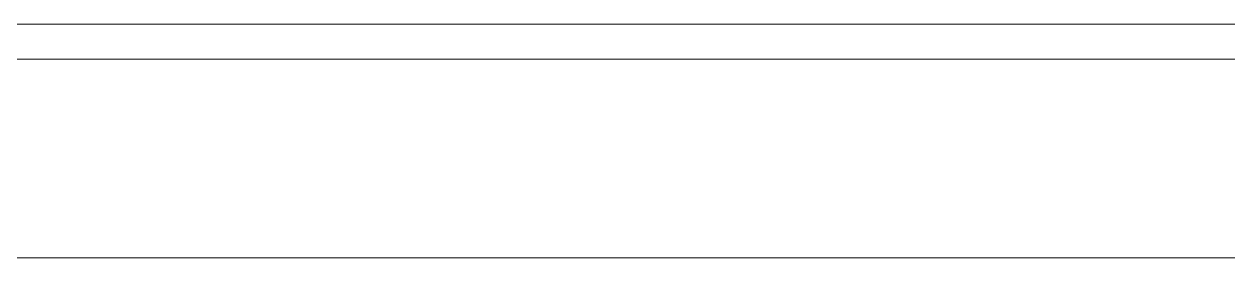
# Model space of a CAD drawing. Header units: millimetres. Extents: x -20000 to 230000, y -17405 to 24510.
# Drawn here: x 23192.6 to 23330.7, y -15062.7 to -15035.9 of the extents above; entities that cross this region are included whole.
import ezdxf

# ---------------------------------------------------------------- set-up
doc = ezdxf.new("R2010")
doc.units = ezdxf.units.MM
doc.layers.get('0').update_dxf_attribs({"lineweight": 13})
doc.layers.add('1 - PVC', color=7, linetype='Continuous', lineweight=13)

# ---------------------------------------------------------------- blocks, each defined once
blk = doc.blocks.new('*U214')
at = {"layer": '1 - PVC', "linetype": 'ByBlock'}
for p, q in [((6.90192354717874, -193.7999999999884), (758.0980764528213, -193.7999999999884)), ((758.0981625859131, -197.8222580300062), (6.901837414086913, -197.8222580300062)), ((14.99999999599822, -220.6576892976882), (750.0000000040018, -220.6576892976882))]:
    blk.add_line(p, q, dxfattribs=at)

msp = doc.modelspace()

# ---------------------------------------------------------------- block references
msp.add_blockref('*U214', (23117.5, -14842.07159325538))

doc.saveas('drawing.dxf')
